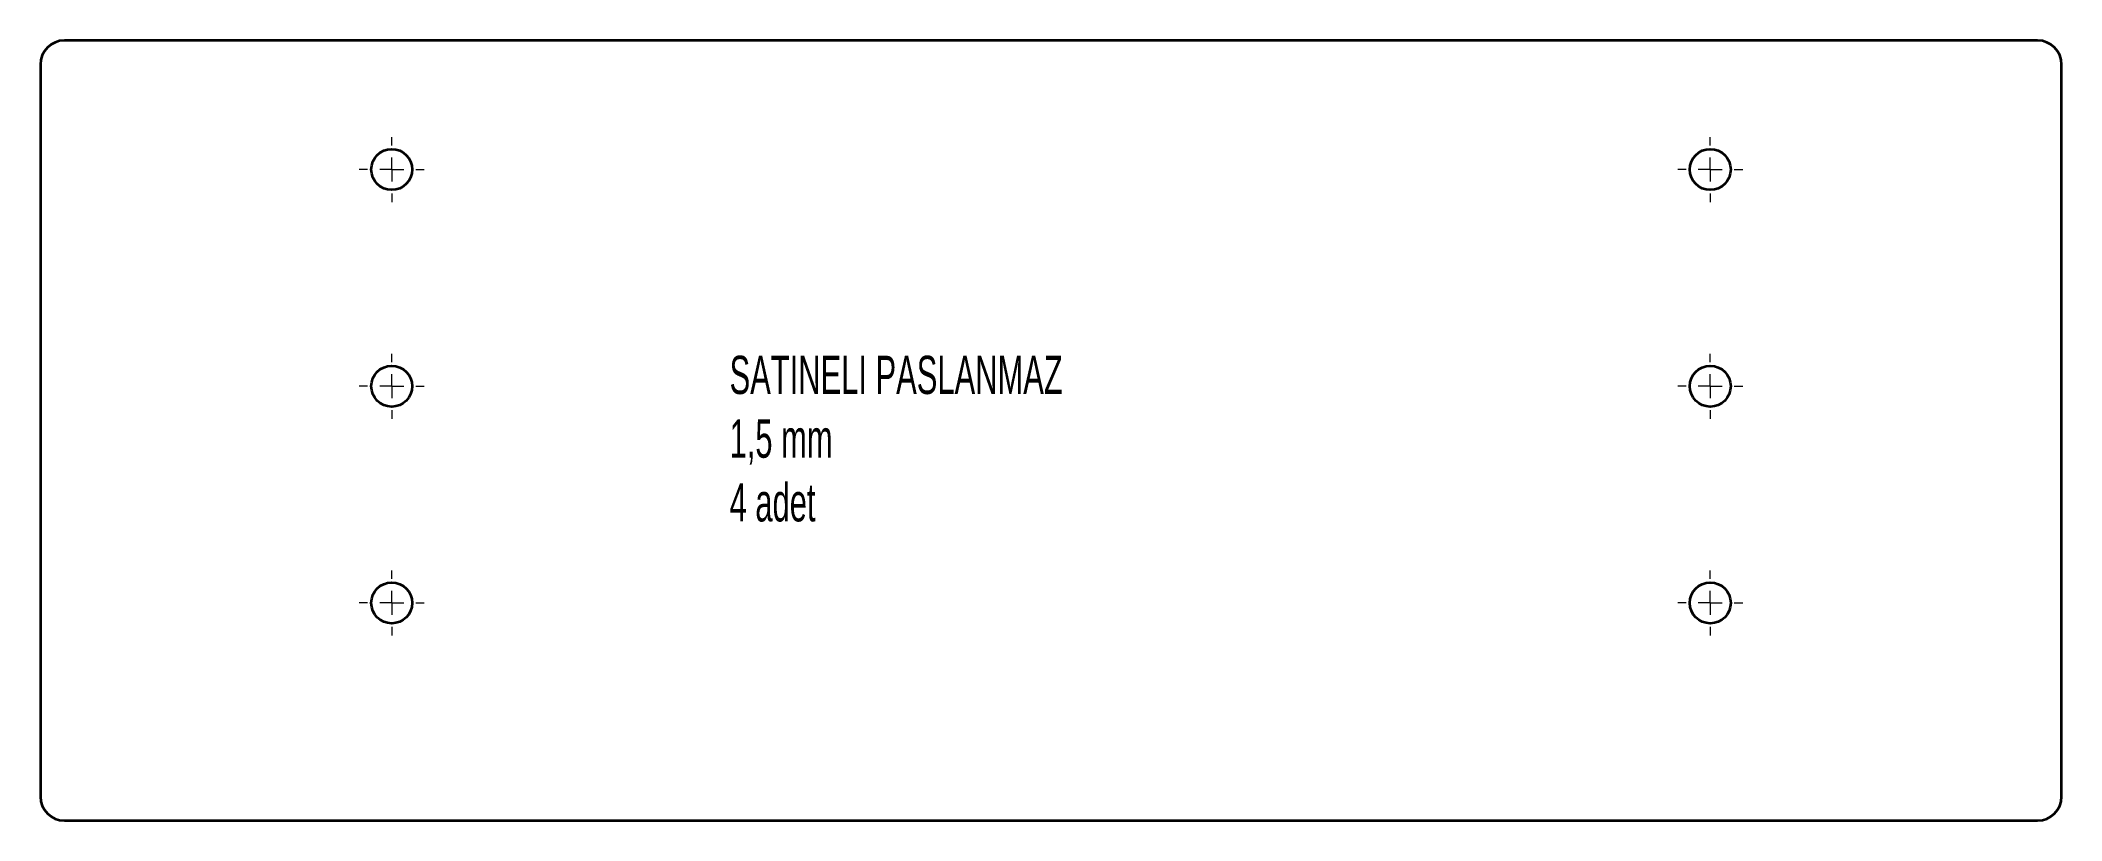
# Model space of a CAD drawing. Header units: millimetres. Extents: x -61 to 359, y 20 to 182.
import ezdxf

# ---------------------------------------------------------------- set-up
doc = ezdxf.new("R2010")
doc.units = ezdxf.units.MM
doc.styles.add('SLDTEXTSTYLE0', font='TXT', dxfattribs={"width": 0.605})

# ---------------------------------------------------------------- blocks, each defined once
blk = doc.blocks.new('SW_CENTERMARKSYMBOL_0')
at = {"color": 0, "linetype": 'Continuous', "lineweight": 18}
for p, q in [((0, 5), (0, 6.75)), ((-5, 0), (-6.75, 0)), ((0, 0), (-2.5, 0)), ((0, 0), (0, 2.5)), ((0, 0), (0, -2.5)), ((0, 0), (2.5, 0)), ((5, 0), (6.75, 0)), ((0, -5), (0, -6.75))]:
    blk.add_line(p, q, dxfattribs=at)
blk = doc.blocks.new('SW_CENTERMARKSYMBOL_1')
at = {"color": 0, "linetype": 'Continuous', "lineweight": 18}
for p, q in [((0, 5), (0, 6.75)), ((-5, 0), (-6.75, 0)), ((0, 0), (-2.5, 0)), ((0, 0), (0, 2.5)), ((0, 0), (0, -2.5)), ((0, 0), (2.5, 0)), ((5, 0), (6.75, 0)), ((0, -5), (0, -6.75))]:
    blk.add_line(p, q, dxfattribs=at)
blk = doc.blocks.new('SW_CENTERMARKSYMBOL_2')
at = {"color": 0, "linetype": 'Continuous', "lineweight": 18}
for p, q in [((0, 5), (0, 6.75)), ((-5, 0), (-6.75, 0)), ((0, 0), (-2.5, 0)), ((0, 0), (0, 2.5)), ((0, 0), (0, -2.5)), ((0, 0), (2.5, 0)), ((5, 0), (6.75, 0)), ((0, -5), (0, -6.75))]:
    blk.add_line(p, q, dxfattribs=at)
blk = doc.blocks.new('SW_CENTERMARKSYMBOL_3')
at = {"color": 0, "linetype": 'Continuous', "lineweight": 18}
for p, q in [((0, 5), (0, 6.75)), ((-5, 0), (-6.75, 0)), ((0, 0), (-2.5, 0)), ((0, 0), (0, 2.5)), ((0, 0), (0, -2.5)), ((0, 0), (2.5, 0)), ((5, 0), (6.75, 0)), ((0, -5), (0, -6.75))]:
    blk.add_line(p, q, dxfattribs=at)
blk = doc.blocks.new('SW_CENTERMARKSYMBOL_4')
at = {"color": 0, "linetype": 'Continuous', "lineweight": 18}
for p, q in [((0, 5), (0, 6.75)), ((-5, 0), (-6.75, 0)), ((0, 0), (-2.5, 0)), ((0, 0), (0, 2.5)), ((0, 0), (0, -2.5)), ((0, 0), (2.5, 0)), ((5, 0), (6.75, 0)), ((0, -5), (0, -6.75))]:
    blk.add_line(p, q, dxfattribs=at)
blk = doc.blocks.new('SW_CENTERMARKSYMBOL_5')
at = {"color": 0, "linetype": 'Continuous', "lineweight": 18}
for p, q in [((0, 5), (0, 6.75)), ((-5, 0), (-6.75, 0)), ((0, 0), (-2.5, 0)), ((0, 0), (0, 2.5)), ((0, 0), (0, -2.5)), ((0, 0), (2.5, 0)), ((5, 0), (6.75, 0)), ((0, -5), (0, -6.75))]:
    blk.add_line(p, q, dxfattribs=at)

msp = doc.modelspace()

# ---------------------------------------------------------------- linework, layer by layer
at = {"color": 7, "linetype": 'Continuous', "lineweight": 35}
for p, q in [((354.4, 181.96), (-55.6, 181.96)), ((-60.6, 176.96), (-60.6, 24.96)), ((359.4, 24.96), (359.4, 176.96)), ((-55.6, 19.96), (354.4, 19.96))]:
    msp.add_line(p, q, dxfattribs=at)
for centre in [(12.4, 155.16), (286.4, 155.16), (12.4, 110.16), (286.4, 110.16), (12.4, 65.16), (286.4, 65.16)]:
    msp.add_circle(centre, 4.25, dxfattribs=at)
for centre, start, end in [((-55.6, 176.96), 90, 180), ((354.4, 176.96), 360, 90), ((-55.6, 24.96), 180, 270), ((354.4, 24.96), 270, 360)]:
    msp.add_arc(centre, 5, start, end, dxfattribs=at)

# ---------------------------------------------------------------- block references
at = {"color": 7, "linetype": 'Continuous', "lineweight": 0}
for name, p in [('SW_CENTERMARKSYMBOL_5', (12.4, 155.16)), ('SW_CENTERMARKSYMBOL_0', (286.4, 155.16)), ('SW_CENTERMARKSYMBOL_4', (12.4, 110.16)), ('SW_CENTERMARKSYMBOL_1', (286.4, 110.16)), ('SW_CENTERMARKSYMBOL_3', (12.4, 65.16)), ('SW_CENTERMARKSYMBOL_2', (286.4, 65.16))]:
    msp.add_blockref(name, p, dxfattribs=at)

# ---------------------------------------------------------------- texts
at = {"color": 7, "linetype": 'Continuous', "lineweight": 0, "insert": (82.61, 116.48), "char_height": 7.9375, "attachment_point": 1, "style": 'SLDTEXTSTYLE0'}
msp.add_mtext('SATINELI PASLANMAZ^J1,5 mm^J4 adet', dxfattribs=at)

doc.saveas('drawing.dxf')
